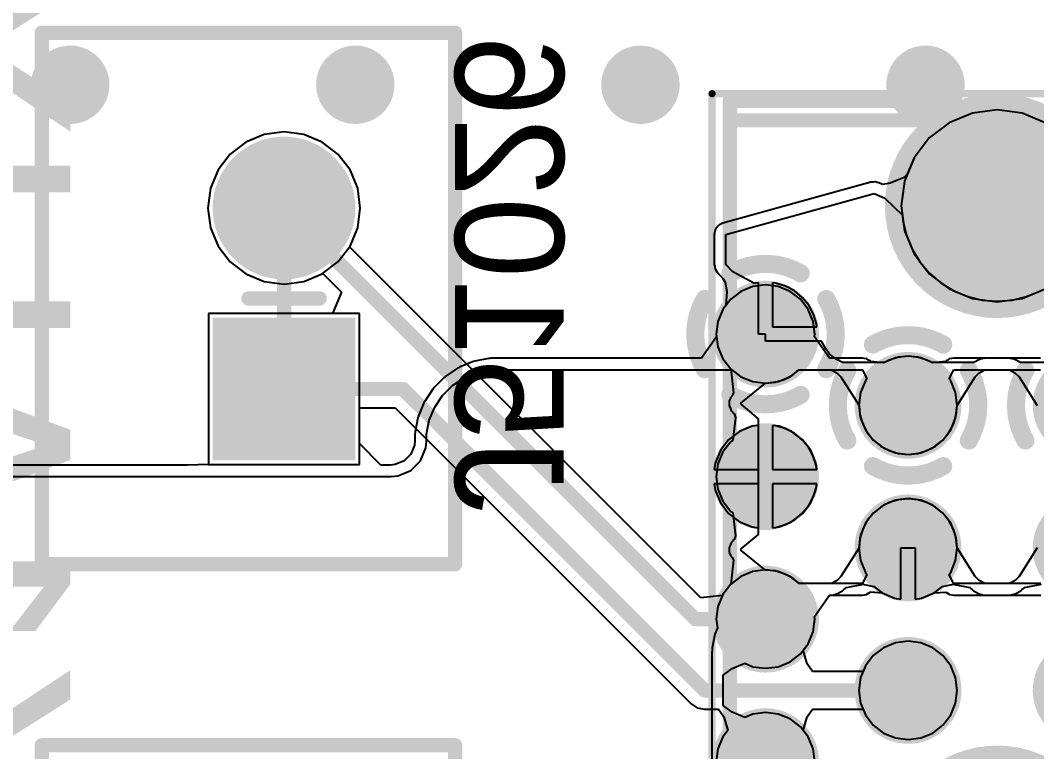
# Model space of a CAD drawing. Header units: millimetres. Extents: x 372 to 687, y 380 to 482.
# Drawn here: x 477.3 to 491.56, y 434.64 to 444.9 of the extents above; entities that cross this region are included whole.
import ezdxf

# ---------------------------------------------------------------- set-up
doc = ezdxf.new("R2010")
doc.units = ezdxf.units.MM
for name, color, linetype in [('BottomLayer', 5, 'Continuous'), ('BottomOverlay', 54, 'Continuous'), ('BottomSolder', 6, 'Continuous'), ('InternalPlane1', 76, 'Continuous'), ('InternalPlane2', 16, 'Continuous'), ('Mechanical13', 56, 'Continuous'), ('Mechanical15', 56, 'Continuous'), ('MultiLayer', 9, 'Continuous'), ('PadHoleLayer', 156, 'Continuous'), ('TopLayer', 1, 'Continuous'), ('TopOverlay', 2, 'Continuous'), ('TopSolder', 216, 'Continuous'), ('ViaHoleLayer', 16, 'Continuous')]:
    doc.layers.add(name, color=color, linetype=linetype)

# ---------------------------------------------------------------- blocks, each defined once
blk = doc.blocks.new('PCI_E_______36P_341')
at = {"layer": 'BottomLayer'}
for points, const_width in [([(3.238, 3.245, 1), (3.763, 3.245, 1)], 0.525), ([(5.238, 3.245, 1), (5.763, 3.245, 1)], 0.525), ([(7.238, 3.245, 1), (7.763, 3.245, 1)], 0.525), ([(9.238, 3.245, 1), (9.763, 3.245, 1)], 0.525), ([(4.238, 1.245, 1), (4.763, 1.245, 1)], 0.525), ([(6.238, 1.245, 1), (6.763, 1.245, 1)], 0.525), ([(8.238, 1.245, 1), (8.763, 1.245, 1)], 0.525), ([(10.788, -0.005, 1), (11.813, -0.005, 1)], 1.025)]:
    blk.add_lwpolyline(points, format="xyb", close=True, dxfattribs=dict(at, const_width=const_width))
at = {"layer": 'BottomSolder'}
for points, const_width in [([(3.187, 3.245, 1), (3.814, 3.245, 1)], 0.627), ([(5.187, 3.245, 1), (5.814, 3.245, 1)], 0.627), ([(7.187, 3.245, 1), (7.814, 3.245, 1)], 0.627), ([(9.187, 3.245, 1), (9.814, 3.245, 1)], 0.627), ([(4.187, 1.245, 1), (4.814, 1.245, 1)], 0.627), ([(6.187, 1.245, 1), (6.814, 1.245, 1)], 0.627), ([(8.187, 1.245, 1), (8.814, 1.245, 1)], 0.627), ([(10.737, -0.005, 1), (11.864, -0.005, 1)], 1.127)]:
    blk.add_lwpolyline(points, format="xyb", close=True, dxfattribs=dict(at, const_width=const_width))
at = {"layer": 'InternalPlane1', "const_width": 0.254}
for points in [[(9.008, 4.098, -0.267949), (9.993, 4.098)], [(8.647, 2.752, -0.267949), (8.647, 3.737)], [(10.354, 3.737, -0.267949), (10.354, 2.752)], [(9.993, 2.392, -0.267949), (9.008, 2.392)]]:
    blk.add_lwpolyline(points, format="xyb", dxfattribs=at)
at = {"layer": 'InternalPlane1'}
for points, const_width in [([(8.944, 4.098, 1), (9.071, 4.098, 1)], 0.127), ([(9.929, 4.098, 1), (10.056, 4.098, 1)], 0.127), ([(3.125, 3.245, 1), (3.875, 3.245, 1)], 0.75), ([(5.125, 3.245, 1), (5.875, 3.245, 1)], 0.75), ([(7.125, 3.245, 1), (7.875, 3.245, 1)], 0.75), ([(8.584, 3.737, 1), (8.711, 3.737, 1)], 0.127), ([(10.29, 3.737, 1), (10.417, 3.737, 1)], 0.127), ([(8.584, 2.752, 1), (8.711, 2.752, 1)], 0.127), ([(10.29, 2.752, 1), (10.417, 2.752, 1)], 0.127), ([(8.944, 2.392, 1), (9.071, 2.392, 1)], 0.127), ([(9.929, 2.392, 1), (10.056, 2.392, 1)], 0.127), ([(4.125, 1.245, 1), (4.875, 1.245, 1)], 0.75), ([(6.125, 1.245, 1), (6.875, 1.245, 1)], 0.75), ([(8.125, 1.245, 1), (8.875, 1.245, 1)], 0.75), ([(1.363, -0.005, 1), (2.938, -0.005, 1)], 1.575), ([(10.513, -0.005, 1), (12.088, -0.005, 1)], 1.575), ([(4.125, -1.255, 1), (4.875, -1.255, 1)], 0.75), ([(6.125, -1.255, 1), (6.875, -1.255, 1)], 0.75), ([(8.125, -1.255, 1), (8.875, -1.255, 1)], 0.75)]:
    blk.add_lwpolyline(points, format="xyb", close=True, dxfattribs=dict(at, const_width=const_width))
at = {"layer": 'InternalPlane2'}
for points, const_width in [([(3.125, 3.245, 1), (3.875, 3.245, 1)], 0.75), ([(5.125, 3.245, 1), (5.875, 3.245, 1)], 0.75), ([(7.125, 3.245, 1), (7.875, 3.245, 1)], 0.75), ([(9.125, 3.245, 1), (9.875, 3.245, 1)], 0.75), ([(7.944, 2.098, 1), (8.071, 2.098, 1)], 0.127), ([(8.929, 2.098, 1), (9.056, 2.098, 1)], 0.127), ([(4.125, 1.245, 1), (4.875, 1.245, 1)], 0.75), ([(6.125, 1.245, 1), (6.875, 1.245, 1)], 0.75), ([(7.584, 1.737, 1), (7.711, 1.737, 1)], 0.127), ([(9.29, 1.737, 1), (9.417, 1.737, 1)], 0.127), ([(1.363, -0.005, 1), (2.938, -0.005, 1)], 1.575), ([(10.513, -0.005, 1), (12.088, -0.005, 1)], 1.575), ([(7.584, 0.752, 1), (7.711, 0.752, 1)], 0.127), ([(9.29, 0.752, 1), (9.417, 0.752, 1)], 0.127), ([(7.944, 0.392, 1), (8.071, 0.392, 1)], 0.127), ([(8.929, 0.392, 1), (9.056, 0.392, 1)], 0.127), ([(7.944, -0.402, 1), (8.071, -0.402, 1)], 0.127), ([(8.929, -0.402, 1), (9.056, -0.402, 1)], 0.127), ([(4.125, -1.255, 1), (4.875, -1.255, 1)], 0.75), ([(6.125, -1.255, 1), (6.875, -1.255, 1)], 0.75)]:
    blk.add_lwpolyline(points, format="xyb", close=True, dxfattribs=dict(at, const_width=const_width))
at = {"layer": 'InternalPlane2', "const_width": 0.254}
for points in [[(8.008, 2.098, -0.267949), (8.993, 2.098)], [(7.647, 0.752, -0.267949), (7.647, 1.737)], [(9.354, 1.737, -0.267949), (9.354, 0.752)], [(8.993, 0.392, -0.267949), (8.008, 0.392)], [(8.008, -0.402, -0.267949), (8.993, -0.402)]]:
    blk.add_lwpolyline(points, format="xyb", dxfattribs=at)
at = {"layer": 'Mechanical13', "const_width": 0.2}
for points in [[(-12.5, 3.747), (12.5, 3.747)], [(12.5, 3.747), (12.5, -4.864)]]:
    blk.add_lwpolyline(points, dxfattribs=at)
at = {"layer": 'Mechanical13', "const_width": 0.1}
blk.add_lwpolyline([(12.45, 3.747, 1), (12.55, 3.747, 1)], format="xyb", close=True, dxfattribs=at)
blk.add_lwpolyline([(12.45, 3.747, 1), (12.55, 3.747, 1)], format="xyb", close=True, dxfattribs=at)
at = {"layer": 'Mechanical15', "const_width": 0.1}
for points in [[(-12.6, 3.995), (12.875, 3.995)], [(12.875, 3.995), (12.875, -5.355)]]:
    blk.add_lwpolyline(points, dxfattribs=at)
at = {"layer": 'Mechanical15', "const_width": 0.05}
blk.add_lwpolyline([(12.85, 3.995, 1), (12.9, 3.995, 1)], format="xyb", close=True, dxfattribs=at)
blk.add_lwpolyline([(12.85, 3.995, 1), (12.9, 3.995, 1)], format="xyb", close=True, dxfattribs=at)
at = {"layer": 'MultiLayer'}
for points, const_width in [([(3.238, 3.245, 1), (3.763, 3.245, 1)], 0.525), ([(5.238, 3.245, 1), (5.763, 3.245, 1)], 0.525), ([(7.238, 3.245, 1), (7.763, 3.245, 1)], 0.525), ([(9.238, 3.245, 1), (9.763, 3.245, 1)], 0.525), ([(4.238, 1.245, 1), (4.763, 1.245, 1)], 0.525), ([(6.238, 1.245, 1), (6.763, 1.245, 1)], 0.525), ([(8.238, 1.245, 1), (8.763, 1.245, 1)], 0.525), ([(10.788, -0.005, 1), (11.813, -0.005, 1)], 1.025)]:
    blk.add_lwpolyline(points, format="xyb", close=True, dxfattribs=dict(at, const_width=const_width))
at = {"layer": 'PadHoleLayer'}
for points, const_width in [([(3.325, 3.245, 1), (3.675, 3.245, 1)], 0.35), ([(5.325, 3.245, 1), (5.675, 3.245, 1)], 0.35), ([(7.325, 3.245, 1), (7.675, 3.245, 1)], 0.35), ([(9.325, 3.245, 1), (9.675, 3.245, 1)], 0.35), ([(4.325, 1.245, 1), (4.675, 1.245, 1)], 0.35), ([(6.325, 1.245, 1), (6.675, 1.245, 1)], 0.35), ([(8.325, 1.245, 1), (8.675, 1.245, 1)], 0.35), ([(10.713, -0.005, 1), (11.888, -0.005, 1)], 1.175)]:
    blk.add_lwpolyline(points, format="xyb", close=True, dxfattribs=dict(at, const_width=const_width))
at = {"layer": 'TopLayer'}
for points, const_width in [([(3.238, 3.245, 1), (3.763, 3.245, 1)], 0.525), ([(5.238, 3.245, 1), (5.763, 3.245, 1)], 0.525), ([(7.238, 3.245, 1), (7.763, 3.245, 1)], 0.525), ([(9.238, 3.245, 1), (9.763, 3.245, 1)], 0.525), ([(4.238, 1.245, 1), (4.763, 1.245, 1)], 0.525), ([(6.238, 1.245, 1), (6.763, 1.245, 1)], 0.525), ([(8.238, 1.245, 1), (8.763, 1.245, 1)], 0.525), ([(10.788, -0.005, 1), (11.813, -0.005, 1)], 1.025)]:
    blk.add_lwpolyline(points, format="xyb", close=True, dxfattribs=dict(at, const_width=const_width))
at = {"layer": 'TopOverlay', "const_width": 0.2}
for points in [[(10.795, 3.745), (12.775, 3.745)], [(12.775, 3.745), (12.775, 1.265)]]:
    blk.add_lwpolyline(points, dxfattribs=at)
at = {"layer": 'TopOverlay', "const_width": 0.1}
for points in [[(10.745, 3.745, 1), (10.845, 3.745, 1)], [(12.725, 3.745, 1), (12.825, 3.745, 1)], [(12.725, 3.745, 1), (12.825, 3.745, 1)], [(12.725, 1.265, 1), (12.825, 1.265, 1)]]:
    blk.add_lwpolyline(points, format="xyb", close=True, dxfattribs=at)
at = {"layer": 'TopSolder'}
for points, const_width in [([(3.187, 3.245, 1), (3.814, 3.245, 1)], 0.627), ([(5.187, 3.245, 1), (5.814, 3.245, 1)], 0.627), ([(7.187, 3.245, 1), (7.814, 3.245, 1)], 0.627), ([(9.187, 3.245, 1), (9.814, 3.245, 1)], 0.627), ([(4.187, 1.245, 1), (4.814, 1.245, 1)], 0.627), ([(6.187, 1.245, 1), (6.814, 1.245, 1)], 0.627), ([(8.187, 1.245, 1), (8.814, 1.245, 1)], 0.627), ([(10.737, -0.005, 1), (11.864, -0.005, 1)], 1.127)]:
    blk.add_lwpolyline(points, format="xyb", close=True, dxfattribs=dict(at, const_width=const_width))
blk = doc.blocks.new('JST_2P_B_444')
at = {"layer": 'BottomLayer', "const_width": 0.9}
blk.add_lwpolyline([(-0.45, -1.27, 1), (0.45, -1.27, 1)], format="xyb", close=True, dxfattribs=at)
at = {"layer": 'BottomLayer'}
blk.add_solid([(-0.9, 0.37), (0.9, 0.37), (-0.9, 2.17), (0.9, 2.17)], dxfattribs=at)
at = {"layer": 'BottomSolder', "const_width": 1.002}
blk.add_lwpolyline([(-0.501, -1.27, 1), (0.501, -1.27, 1)], format="xyb", close=True, dxfattribs=at)
at = {"layer": 'BottomSolder'}
blk.add_solid([(-1.002, 0.268), (1.002, 0.268), (-1.002, 2.272), (1.002, 2.272)], dxfattribs=at)
at = {"layer": 'InternalPlane1', "const_width": 0.8}
for points in [[(-0.4, 1.27, 1), (0.4, 1.27, 1)], [(-0.4, -1.27, 1), (0.4, -1.27, 1)]]:
    blk.add_lwpolyline(points, format="xyb", close=True, dxfattribs=at)
at = {"layer": 'InternalPlane2', "const_width": 0.8}
for points in [[(-0.4, 1.27, 1), (0.4, 1.27, 1)], [(-0.4, -1.27, 1), (0.4, -1.27, 1)]]:
    blk.add_lwpolyline(points, format="xyb", close=True, dxfattribs=at)
at = {"layer": 'Mechanical15', "const_width": 0.2}
for points in [[(3.4, 3.73), (-2.4, 3.73)], [(-2.4, 3.73), (-2.4, -3.73)], [(3.4, 3.73), (3.4, -3.73)], [(0, 0.5), (0, -0.5)], [(0.5, 0), (-0.5, 0)], [(3.4, -3.73), (-2.4, -3.73)]]:
    blk.add_lwpolyline(points, dxfattribs=at)
at = {"layer": 'Mechanical15', "const_width": 0.1}
for points in [[(-2.45, 3.73, 1), (-2.35, 3.73, 1)], [(-2.45, 3.73, 1), (-2.35, 3.73, 1)], [(3.35, 3.73, 1), (3.45, 3.73, 1)], [(3.35, 3.73, 1), (3.45, 3.73, 1)], [(-0.05, 0.5, 1), (0.05, 0.5, 1)], [(-0.55, 0, 1), (-0.45, 0, 1)], [(0.45, 0, 1), (0.55, 0, 1)], [(-0.05, -0.5, 1), (0.05, -0.5, 1)], [(-2.45, -3.73, 1), (-2.35, -3.73, 1)], [(-2.45, -3.73, 1), (-2.35, -3.73, 1)], [(3.35, -3.73, 1), (3.45, -3.73, 1)], [(3.35, -3.73, 1), (3.45, -3.73, 1)]]:
    blk.add_lwpolyline(points, format="xyb", close=True, dxfattribs=at)
at = {"layer": 'MultiLayer', "const_width": 0.9}
blk.add_lwpolyline([(-0.45, -1.27, 1), (0.45, -1.27, 1)], format="xyb", close=True, dxfattribs=at)
at = {"layer": 'MultiLayer'}
blk.add_solid([(-0.9, 0.37), (0.9, 0.37), (-0.9, 2.17), (0.9, 2.17)], dxfattribs=at)
at = {"layer": 'PadHoleLayer', "const_width": 0.4}
for points in [[(-0.2, 1.27, 1), (0.2, 1.27, 1)], [(-0.2, -1.27, 1), (0.2, -1.27, 1)]]:
    blk.add_lwpolyline(points, format="xyb", close=True, dxfattribs=at)
at = {"layer": 'TopLayer', "const_width": 0.9}
blk.add_lwpolyline([(-0.45, -1.27, 1), (0.45, -1.27, 1)], format="xyb", close=True, dxfattribs=at)
at = {"layer": 'TopLayer'}
blk.add_solid([(-0.9, 0.37), (0.9, 0.37), (-0.9, 2.17), (0.9, 2.17)], dxfattribs=at)
at = {"layer": 'TopSolder', "const_width": 1.002}
blk.add_lwpolyline([(-0.501, -1.27, 1), (0.501, -1.27, 1)], format="xyb", close=True, dxfattribs=at)
at = {"layer": 'TopSolder'}
blk.add_solid([(-1.002, 0.268), (1.002, 0.268), (-1.002, 2.272), (1.002, 2.272)], dxfattribs=at)
blk = doc.blocks.new('JST_2P_B_445')
at = {"layer": 'BottomLayer', "const_width": 0.9}
blk.add_lwpolyline([(-0.45, -1.27, 1), (0.45, -1.27, 1)], format="xyb", close=True, dxfattribs=at)
at = {"layer": 'BottomLayer'}
blk.add_solid([(-0.9, 0.37), (0.9, 0.37), (-0.9, 2.17), (0.9, 2.17)], dxfattribs=at)
at = {"layer": 'BottomSolder', "const_width": 1.002}
blk.add_lwpolyline([(-0.501, -1.27, 1), (0.501, -1.27, 1)], format="xyb", close=True, dxfattribs=at)
at = {"layer": 'BottomSolder'}
blk.add_solid([(-1.002, 0.268), (1.002, 0.268), (-1.002, 2.272), (1.002, 2.272)], dxfattribs=at)
at = {"layer": 'InternalPlane1', "const_width": 0.8}
for points in [[(-0.4, 1.27, 1), (0.4, 1.27, 1)], [(-0.4, -1.27, 1), (0.4, -1.27, 1)]]:
    blk.add_lwpolyline(points, format="xyb", close=True, dxfattribs=at)
at = {"layer": 'InternalPlane2', "const_width": 0.8}
for points in [[(-0.4, 1.27, 1), (0.4, 1.27, 1)], [(-0.4, -1.27, 1), (0.4, -1.27, 1)]]:
    blk.add_lwpolyline(points, format="xyb", close=True, dxfattribs=at)
at = {"layer": 'Mechanical15', "const_width": 0.2}
for points in [[(3.4, 3.73), (-2.4, 3.73)], [(-2.4, 3.73), (-2.4, -3.73)], [(3.4, 3.73), (3.4, -3.73)], [(0, 0.5), (0, -0.5)], [(0.5, 0), (-0.5, 0)], [(3.4, -3.73), (-2.4, -3.73)]]:
    blk.add_lwpolyline(points, dxfattribs=at)
at = {"layer": 'Mechanical15', "const_width": 0.1}
for points in [[(-2.45, 3.73, 1), (-2.35, 3.73, 1)], [(-2.45, 3.73, 1), (-2.35, 3.73, 1)], [(3.35, 3.73, 1), (3.45, 3.73, 1)], [(3.35, 3.73, 1), (3.45, 3.73, 1)], [(-0.05, 0.5, 1), (0.05, 0.5, 1)], [(-0.55, 0, 1), (-0.45, 0, 1)], [(0.45, 0, 1), (0.55, 0, 1)], [(-0.05, -0.5, 1), (0.05, -0.5, 1)], [(-2.45, -3.73, 1), (-2.35, -3.73, 1)], [(-2.45, -3.73, 1), (-2.35, -3.73, 1)], [(3.35, -3.73, 1), (3.45, -3.73, 1)], [(3.35, -3.73, 1), (3.45, -3.73, 1)]]:
    blk.add_lwpolyline(points, format="xyb", close=True, dxfattribs=at)
at = {"layer": 'MultiLayer', "const_width": 0.9}
blk.add_lwpolyline([(-0.45, -1.27, 1), (0.45, -1.27, 1)], format="xyb", close=True, dxfattribs=at)
at = {"layer": 'MultiLayer'}
blk.add_solid([(-0.9, 0.37), (0.9, 0.37), (-0.9, 2.17), (0.9, 2.17)], dxfattribs=at)
at = {"layer": 'PadHoleLayer', "const_width": 0.4}
for points in [[(-0.2, 1.27, 1), (0.2, 1.27, 1)], [(-0.2, -1.27, 1), (0.2, -1.27, 1)]]:
    blk.add_lwpolyline(points, format="xyb", close=True, dxfattribs=at)
at = {"layer": 'TopLayer', "const_width": 0.9}
blk.add_lwpolyline([(-0.45, -1.27, 1), (0.45, -1.27, 1)], format="xyb", close=True, dxfattribs=at)
at = {"layer": 'TopLayer'}
blk.add_solid([(-0.9, 0.37), (0.9, 0.37), (-0.9, 2.17), (0.9, 2.17)], dxfattribs=at)
at = {"layer": 'TopSolder', "const_width": 1.002}
blk.add_lwpolyline([(-0.501, -1.27, 1), (0.501, -1.27, 1)], format="xyb", close=True, dxfattribs=at)
at = {"layer": 'TopSolder'}
blk.add_solid([(-1.002, 0.268), (1.002, 0.268), (-1.002, 2.272), (1.002, 2.272)], dxfattribs=at)

msp = doc.modelspace()

# ---------------------------------------------------------------- linework, layer by layer
at = {"layer": 'BottomLayer'}
for p, q in [((491.005, 443.647), (490.657, 443.601)), ((491.354, 443.601), (491.005, 443.647)), ((490.657, 443.601), (490.332, 443.467)), ((491.679, 443.467), (491.354, 443.601)), ((481, 443.339), (480.723, 443.303)), ((481.277, 443.303), (481, 443.339)), ((490.332, 443.467), (490.053, 443.253)), ((480.465, 443.196), (480.244, 443.026)), ((480.723, 443.303), (480.465, 443.196)), ((481.535, 443.196), (481.277, 443.303)), ((481.756, 443.026), (481.535, 443.196)), ((490.053, 443.253), (489.839, 442.974)), ((480.244, 443.026), (480.074, 442.805)), ((481.926, 442.805), (481.756, 443.026)), ((489.839, 442.974), (489.744, 442.744)), ((480.074, 442.805), (479.967, 442.547)), ((482.033, 442.547), (481.926, 442.805)), ((489.235, 442.632), (487.157, 442.057)), ((489.259, 442.634), (489.235, 442.632)), ((489.283, 442.638), (489.259, 442.634)), ((489.291, 442.636), (489.283, 442.638)), ((489.299, 442.636), (489.291, 442.636)), ((489.322, 442.629), (489.299, 442.636)), ((489.346, 442.623), (489.322, 442.629)), ((489.396, 442.601), (489.346, 442.623)), ((489.702, 442.699), (489.504, 442.618)), ((489.744, 442.744), (489.702, 442.699)), ((479.967, 442.547), (479.931, 442.27)), ((482.069, 442.27), (482.033, 442.547)), ((489.504, 442.618), (489.396, 442.601)), ((487.2, 441.9), (489.279, 442.475)), ((489.279, 442.475), (489.427, 442.408)), ((489.427, 442.408), (489.677, 442.169)), ((479.931, 442.27), (479.967, 441.993)), ((482.033, 441.993), (482.069, 442.27)), ((487.138, 442.051), (487.119, 442.039)), ((487.147, 442.053), (487.138, 442.051)), ((487.157, 442.057), (487.147, 442.053)), ((489.677, 442.169), (489.683, 442.091)), ((489.683, 442.091), (489.732, 441.887)), ((479.967, 441.993), (480.074, 441.735)), ((481.926, 441.735), (482.033, 441.993)), ((487.039, 441.91), (487.037, 441.9)), ((487.045, 441.941), (487.038, 441.92)), ((487.038, 441.92), (487.039, 441.91)), ((487.049, 441.962), (487.045, 441.941)), ((487.055, 441.971), (487.049, 441.962)), ((487.058, 441.98), (487.055, 441.971)), ((487.072, 441.997), (487.058, 441.98)), ((487.085, 442.015), (487.072, 441.997)), ((487.093, 442.021), (487.085, 442.015)), ((487.1, 442.029), (487.093, 442.021)), ((487.119, 442.039), (487.1, 442.029)), ((487.037, 441.9), (487.037, 441.479)), ((487.2, 441.479), (487.2, 441.9)), ((489.732, 441.887), (489.812, 441.693)), ((480.074, 441.735), (480.244, 441.514)), ((481.919, 441.726), (481.926, 441.735)), ((486.847, 436.798), (481.919, 441.726)), ((489.812, 441.693), (489.922, 441.513)), ((480.244, 441.514), (480.465, 441.344)), ((487.037, 441.479), (487.042, 441.452)), ((487.296, 441.374), (487.2, 441.479)), ((489.922, 441.513), (490.058, 441.354)), ((480.465, 441.344), (480.723, 441.237)), ((481.277, 441.237), (481.535, 441.344)), ((481.535, 441.344), (481.544, 441.351)), ((481.544, 441.351), (481.805, 441.09)), ((487.042, 441.452), (487.046, 441.424)), ((487.046, 441.424), (487.048, 441.421)), ((487.048, 441.421), (487.049, 441.417)), ((487.049, 441.417), (487.065, 441.394)), ((487.065, 441.394), (487.079, 441.37)), ((487.079, 441.37), (487.157, 441.283)), ((487.6, 441.211), (487.296, 441.374)), ((490.058, 441.354), (490.218, 441.217)), ((480.723, 441.237), (481, 441.201)), ((481, 441.201), (481.277, 441.237)), ((487.157, 441.283), (487.187, 441.228)), ((487.187, 441.228), (487.187, 441.228)), ((487.187, 441.228), (487.211, 441.098)), ((487.613, 441.215), (487.6, 441.211)), ((487.655, 441.219), (487.613, 441.215)), ((487.655, 440.501), (487.655, 441.219)), ((487.897, 441.215), (487.855, 441.219)), ((487.855, 441.219), (487.855, 440.601)), ((488.034, 441.174), (487.897, 441.215)), ((490.218, 441.217), (490.397, 441.107)), ((481.805, 441.09), (481.681, 440.79)), ((487.211, 441.098), (487.199, 440.9)), ((488.16, 441.106), (488.034, 441.174)), ((488.27, 441.016), (488.16, 441.106)), ((490.397, 441.107), (490.592, 441.027)), ((491.419, 441.027), (491.613, 441.107)), ((488.361, 440.905), (488.27, 441.016)), ((490.592, 441.027), (490.796, 440.978)), ((490.796, 440.978), (491.005, 440.961)), ((491.005, 440.961), (491.215, 440.978)), ((491.215, 440.978), (491.419, 441.027)), ((481.681, 440.79), (479.94, 440.79)), ((479.94, 440.79), (479.94, 438.67)), ((487.157, 440.846), (487.088, 440.679)), ((487.199, 440.9), (487.157, 440.846)), ((488.428, 440.779), (488.361, 440.905)), ((488.47, 440.643), (488.428, 440.779)), ((487.088, 440.679), (487.064, 440.5)), ((488.474, 440.601), (488.47, 440.643)), ((487.064, 440.5), (487.088, 440.322)), ((487.755, 440.501), (487.655, 440.501)), ((487.755, 440.401), (487.755, 440.501)), ((487.855, 440.601), (488.474, 440.601)), ((488.541, 440.401), (487.755, 440.401)), ((488.602, 440.295), (488.541, 440.401)), ((487.088, 440.322), (487.157, 440.155)), ((488.655, 440.219), (488.602, 440.295)), ((488.755, 440.143), (488.655, 440.219)), ((487.157, 440.155), (487.267, 440.012)), ((488.834, 440.101), (488.755, 440.143)), ((488.836, 440.1), (488.834, 440.101)), ((489.424, 440.1), (488.836, 440.1)), ((489.492, 440.136), (489.424, 440.1)), ((489.621, 440.176), (489.492, 440.136)), ((489.755, 440.189), (489.621, 440.176)), ((489.89, 440.176), (489.755, 440.189)), ((490.019, 440.136), (489.89, 440.176)), ((490.087, 440.1), (490.019, 440.136)), ((490.677, 440.1), (490.087, 440.1)), ((490.679, 440.101), (490.677, 440.1)), ((490.756, 440.142), (490.679, 440.101)), ((490.763, 440.145), (490.756, 440.142)), ((490.77, 440.149), (490.763, 440.145)), ((490.794, 440.154), (490.77, 440.149)), ((490.817, 440.161), (490.794, 440.154)), ((490.825, 440.16), (490.817, 440.161)), ((490.832, 440.161), (490.825, 440.16)), ((491.178, 440.161), (490.832, 440.161)), ((491.186, 440.16), (491.178, 440.161)), ((491.194, 440.16), (491.186, 440.16)), ((491.217, 440.153), (491.194, 440.16)), ((491.241, 440.149), (491.217, 440.153)), ((491.247, 440.144), (491.241, 440.149)), ((491.255, 440.142), (491.247, 440.144)), ((491.331, 440.101), (491.255, 440.142)), ((491.333, 440.1), (491.331, 440.101)), ((491.924, 440.1), (491.333, 440.1)), ((487.267, 440.012), (487.305, 439.674)), ((488.019, 439.865), (488.138, 439.928)), ((488.138, 439.928), (488.225, 440)), ((488.225, 440), (488.678, 440)), ((488.678, 440), (488.757, 439.957)), ((488.757, 439.957), (488.814, 439.901)), ((490.697, 439.9), (490.755, 439.957)), ((490.755, 439.957), (490.832, 439.998)), ((490.832, 439.998), (491.178, 439.998)), ((491.178, 439.998), (491.255, 439.957)), ((491.255, 439.957), (491.313, 439.9)), ((487.41, 439.531), (487.755, 439.812)), ((487.755, 439.812), (487.89, 439.825)), ((487.89, 439.825), (488.019, 439.865)), ((488.814, 439.901), (489.067, 439.5)), ((490.444, 439.5), (490.697, 439.9)), ((491.313, 439.9), (491.567, 439.5)), ((487.277, 439.627), (487.273, 439.621)), ((487.293, 439.641), (487.277, 439.627)), ((487.277, 439.627), (487.277, 439.627)), ((487.299, 439.656), (487.293, 439.641)), ((487.305, 439.674), (487.299, 439.656)), ((487.246, 439.529), (487.245, 439.5)), ((487.245, 439.5), (487.246, 439.497)), ((487.247, 439.561), (487.246, 439.558)), ((487.246, 439.558), (487.246, 439.529)), ((487.246, 439.497), (487.246, 439.495)), ((487.246, 439.495), (487.257, 439.468)), ((487.259, 439.59), (487.247, 439.564)), ((487.247, 439.564), (487.247, 439.561)), ((487.264, 439.601), (487.259, 439.59)), ((487.266, 439.609), (487.264, 439.601)), ((487.268, 439.611), (487.266, 439.609)), ((487.27, 439.617), (487.268, 439.611)), ((487.272, 439.619), (487.27, 439.617)), ((487.27, 439.617), (487.27, 439.617)), ((487.273, 439.621), (487.272, 439.619)), ((487.406, 439.526), (487.41, 439.531)), ((487.413, 439.516), (487.406, 439.526)), ((487.655, 439.313), (487.413, 439.516)), ((489.067, 439.5), (489.08, 439.366)), ((490.43, 439.366), (490.444, 439.5)), ((482.06, 438.67), (482.06, 439.465)), ((482.06, 439.465), (482.56, 439.465)), ((482.56, 439.465), (486.712, 435.313)), ((487.257, 439.468), (487.267, 439.44)), ((487.267, 439.44), (487.267, 439.44)), ((487.267, 439.44), (487.269, 439.438)), ((487.269, 439.438), (487.27, 439.436)), ((487.27, 439.436), (487.277, 439.425)), ((487.277, 439.425), (487.277, 439.425)), ((487.277, 439.425), (487.294, 439.409)), ((487.294, 439.409), (487.308, 439.391)), ((487.308, 439.391), (487.308, 439.391)), ((487.308, 439.391), (487.316, 439.384)), ((487.316, 439.384), (487.333, 439.331)), ((489.08, 439.366), (489.119, 439.237)), ((490.391, 439.237), (490.43, 439.366)), ((487.333, 439.331), (487.295, 439.011)), ((487.655, 438.5), (487.655, 439.313)), ((487.897, 439.215), (487.855, 439.219)), ((487.855, 439.219), (487.855, 438.6)), ((488.034, 439.174), (487.897, 439.215)), ((489.119, 439.237), (489.183, 439.118)), ((490.328, 439.118), (490.391, 439.237)), ((488.16, 439.106), (488.034, 439.174)), ((488.27, 439.016), (488.16, 439.106)), ((489.183, 439.118), (489.269, 439.014)), ((490.242, 439.014), (490.328, 439.118)), ((487.267, 438.989), (487.157, 438.846)), ((487.295, 439.011), (487.267, 438.989)), ((488.361, 438.905), (488.27, 439.016)), ((489.269, 439.014), (489.373, 438.928)), ((489.373, 438.928), (489.492, 438.865)), ((490.019, 438.865), (490.138, 438.928)), ((490.138, 438.928), (490.242, 439.014)), ((487.157, 438.846), (487.088, 438.679)), ((488.428, 438.779), (488.361, 438.905)), ((488.47, 438.643), (488.428, 438.779)), ((489.492, 438.865), (489.621, 438.825)), ((489.621, 438.825), (489.755, 438.812)), ((489.755, 438.812), (489.89, 438.825)), ((489.89, 438.825), (490.019, 438.865)), ((479.94, 438.67), (482.06, 438.67)), ((487.088, 438.679), (487.064, 438.5)), ((488.474, 438.6), (488.47, 438.643)), ((487.064, 438.5), (487.088, 438.322)), ((487.655, 437.688), (487.655, 438.5)), ((487.855, 438.6), (488.474, 438.6)), ((488.474, 438.4), (487.855, 438.4)), ((487.855, 438.4), (487.855, 437.782)), ((488.428, 438.222), (488.47, 438.358)), ((488.47, 438.358), (488.474, 438.4)), ((487.088, 438.322), (487.157, 438.155)), ((488.361, 438.096), (488.428, 438.222)), ((487.157, 438.155), (487.267, 438.012)), ((488.27, 437.985), (488.361, 438.096)), ((489.373, 438.073), (489.269, 437.987)), ((489.492, 438.136), (489.373, 438.073)), ((489.621, 438.176), (489.492, 438.136)), ((489.755, 438.189), (489.621, 438.176)), ((489.89, 438.176), (489.755, 438.189)), ((490.019, 438.136), (489.89, 438.176)), ((490.138, 438.073), (490.019, 438.136)), ((490.242, 437.987), (490.138, 438.073)), ((487.267, 438.012), (487.295, 437.99)), ((487.295, 437.99), (487.333, 437.67)), ((488.16, 437.895), (488.27, 437.985)), ((489.269, 437.987), (489.183, 437.883)), ((490.328, 437.883), (490.242, 437.987)), ((487.855, 437.782), (487.897, 437.786)), ((487.897, 437.786), (488.034, 437.827)), ((488.034, 437.827), (488.16, 437.895)), ((489.183, 437.883), (489.119, 437.764)), ((490.391, 437.764), (490.328, 437.883)), ((487.333, 437.67), (487.316, 437.617)), ((487.413, 437.485), (487.655, 437.688)), ((489.08, 437.635), (489.067, 437.5)), ((489.119, 437.764), (489.08, 437.635)), ((490.43, 437.635), (490.391, 437.764)), ((490.444, 437.5), (490.43, 437.635)), ((487.246, 437.504), (487.245, 437.501)), ((487.245, 437.501), (487.246, 437.472)), ((487.257, 437.533), (487.246, 437.506)), ((487.246, 437.506), (487.246, 437.504)), ((487.267, 437.561), (487.257, 437.533)), ((487.269, 437.563), (487.267, 437.561)), ((487.267, 437.561), (487.267, 437.561)), ((487.27, 437.565), (487.269, 437.563)), ((487.277, 437.576), (487.27, 437.565)), ((487.294, 437.592), (487.277, 437.576)), ((487.277, 437.576), (487.277, 437.576)), ((487.308, 437.61), (487.294, 437.592)), ((487.316, 437.617), (487.308, 437.61)), ((487.308, 437.61), (487.308, 437.61)), ((489.067, 437.5), (488.814, 437.098)), ((489.067, 437.5), (489.067, 437.5)), ((489.655, 436.782), (489.655, 437.5)), ((489.655, 437.5), (489.855, 437.5)), ((489.855, 437.5), (489.855, 436.782)), ((490.697, 437.098), (490.444, 437.5)), ((490.444, 437.5), (490.444, 437.5)), ((491.567, 437.5), (491.314, 437.098)), ((487.246, 437.472), (487.246, 437.443)), ((487.246, 437.443), (487.247, 437.44)), ((487.247, 437.44), (487.247, 437.437)), ((487.247, 437.437), (487.259, 437.411)), ((487.259, 437.411), (487.264, 437.4)), ((487.264, 437.4), (487.266, 437.392)), ((487.266, 437.392), (487.268, 437.39)), ((487.268, 437.39), (487.27, 437.384)), ((487.27, 437.384), (487.27, 437.384)), ((487.27, 437.384), (487.272, 437.382)), ((487.272, 437.382), (487.273, 437.38)), ((487.273, 437.38), (487.277, 437.374)), ((487.277, 437.374), (487.277, 437.374)), ((487.277, 437.374), (487.293, 437.36)), ((487.293, 437.36), (487.299, 437.345)), ((487.299, 437.345), (487.305, 437.326)), ((487.406, 437.475), (487.413, 437.485)), ((487.41, 437.47), (487.406, 437.475)), ((487.755, 437.189), (487.41, 437.47)), ((487.305, 437.326), (487.267, 436.989)), ((487.89, 437.176), (487.755, 437.189)), ((488.019, 437.136), (487.89, 437.176)), ((488.138, 437.073), (488.019, 437.136)), ((488.226, 437), (488.138, 437.073)), ((488.814, 437.098), (488.759, 437.043)), ((490.751, 437.043), (490.697, 437.098)), ((491.314, 437.098), (491.259, 437.043)), ((487.267, 436.989), (487.157, 436.846)), ((488.679, 437), (488.226, 437)), ((488.759, 437.043), (488.679, 437)), ((488.855, 436.915), (488.875, 436.928)), ((488.875, 436.928), (488.891, 436.944)), ((488.891, 436.944), (489.129, 436.989)), ((489.129, 436.989), (489.14, 436.988)), ((489.14, 436.988), (489.273, 436.957)), ((489.273, 436.957), (489.39, 436.867)), ((490.121, 436.867), (490.238, 436.957)), ((490.238, 436.957), (490.371, 436.988)), ((490.371, 436.988), (490.382, 436.989)), ((490.382, 436.989), (490.62, 436.944)), ((490.62, 436.944), (490.636, 436.928)), ((490.636, 436.928), (490.656, 436.915)), ((490.832, 437), (490.751, 437.043)), ((491.179, 437), (490.832, 437)), ((491.259, 437.043), (491.179, 437)), ((491.355, 436.915), (491.375, 436.928)), ((491.375, 436.928), (491.391, 436.944)), ((491.391, 436.944), (491.629, 436.989)), ((487.152, 436.833), (486.847, 436.798)), ((487.157, 436.846), (487.152, 436.833)), ((488.441, 436.537), (488.652, 436.837)), ((488.652, 436.837), (488.679, 436.837)), ((488.679, 436.837), (488.687, 436.838)), ((488.687, 436.838), (488.696, 436.838)), ((488.696, 436.838), (488.718, 436.845)), ((488.718, 436.845), (488.742, 436.849)), ((488.742, 436.849), (488.749, 436.854)), ((488.749, 436.854), (488.757, 436.856)), ((488.757, 436.856), (488.837, 436.899)), ((488.837, 436.899), (488.855, 436.915)), ((489.39, 436.867), (489.566, 436.794)), ((489.566, 436.794), (489.655, 436.782)), ((489.855, 436.782), (489.945, 436.794)), ((489.945, 436.794), (490.121, 436.867)), ((490.656, 436.915), (490.674, 436.899)), ((490.674, 436.899), (490.754, 436.856)), ((490.754, 436.856), (490.762, 436.854)), ((490.762, 436.854), (490.769, 436.849)), ((490.769, 436.849), (490.792, 436.845)), ((490.792, 436.845), (490.815, 436.838)), ((490.815, 436.838), (490.823, 436.838)), ((490.823, 436.838), (490.832, 436.837)), ((490.832, 436.837), (491.179, 436.837)), ((491.179, 436.837), (491.187, 436.838)), ((491.187, 436.838), (491.196, 436.838)), ((491.196, 436.838), (491.218, 436.845)), ((491.218, 436.845), (491.242, 436.849)), ((491.242, 436.849), (491.249, 436.854)), ((491.249, 436.854), (491.257, 436.856)), ((491.257, 436.856), (491.337, 436.899)), ((491.337, 436.899), (491.355, 436.915)), ((488.423, 436.322), (488.446, 436.5)), ((488.446, 436.5), (488.441, 436.537)), ((488.354, 436.155), (488.423, 436.322)), ((488.285, 436.066), (488.354, 436.155)), ((488.34, 435.873), (488.285, 436.066)), ((489.41, 436.099), (489.267, 435.989)), ((489.577, 436.168), (489.41, 436.099)), ((489.755, 436.191), (489.577, 436.168)), ((489.934, 436.168), (489.755, 436.191)), ((490.101, 436.099), (489.934, 436.168)), ((490.244, 435.989), (490.101, 436.099)), ((489.267, 435.989), (489.157, 435.846)), ((490.354, 435.846), (490.244, 435.989)), ((488.416, 435.766), (488.34, 435.873)), ((489.157, 435.846), (489.124, 435.766)), ((490.423, 435.679), (490.354, 435.846)), ((489.124, 435.766), (488.416, 435.766)), ((490.446, 435.5), (490.423, 435.679)), ((490.423, 435.322), (490.446, 435.5)), ((486.712, 435.313), (486.712, 435.313)), ((486.712, 435.313), (486.798, 435.256)), ((486.798, 435.256), (486.9, 435.235)), ((486.9, 435.235), (487.095, 435.235)), ((487.095, 435.235), (487.17, 435.127)), ((488.34, 435.127), (488.416, 435.235)), ((488.416, 435.235), (489.124, 435.235)), ((489.124, 435.235), (489.157, 435.155)), ((490.354, 435.155), (490.423, 435.322)), ((487.17, 435.127), (487.226, 434.935)), ((488.285, 434.935), (488.34, 435.127)), ((489.157, 435.155), (489.267, 435.012)), ((490.244, 435.012), (490.354, 435.155)), ((487.226, 434.935), (487.157, 434.846)), ((488.354, 434.846), (488.285, 434.935)), ((489.267, 435.012), (489.41, 434.902)), ((490.101, 434.902), (490.244, 435.012)), ((487.157, 434.846), (487.088, 434.679)), ((488.423, 434.679), (488.354, 434.846)), ((489.41, 434.902), (489.577, 434.833)), ((489.577, 434.833), (489.755, 434.81)), ((489.755, 434.81), (489.934, 434.833)), ((489.934, 434.833), (490.101, 434.902)), ((487.088, 434.679), (487.064, 434.5)), ((488.446, 434.5), (488.423, 434.679))]:
    msp.add_line(p, q, dxfattribs=at)
for points, const_width in [([(477.85, 444, 1), (478.15, 444, 1)], 0.3), ([(481.85, 444, 1), (482.15, 444, 1)], 0.3), ([(485.85, 444, 1), (486.15, 444, 1)], 0.3), ([(489.85, 444, 1), (490.15, 444, 1)], 0.3), ([(480.95, 442.27, 1), (481.05, 442.27, 1)], 0.1), ([(480.95, 439.73, 1), (481.05, 439.73, 1)], 0.1), ([(482.62, 439.73, 1), (482.72, 439.73, 1)], 0.1), ([(482.62, 439.73, 1), (482.72, 439.73, 1)], 0.1), ([(486.719, 436.5, 1), (486.819, 436.5, 1)], 0.1), ([(486.719, 436.5, 1), (486.819, 436.5, 1)], 0.1), ([(487.705, 436.5, 1), (487.805, 436.5, 1)], 0.1), ([(486.85, 435.5, 1), (486.95, 435.5, 1)], 0.1), ([(486.85, 435.5, 1), (486.95, 435.5, 1)], 0.1), ([(489.705, 435.5, 1), (489.805, 435.5, 1)], 0.1)]:
    msp.add_lwpolyline(points, format="xyb", close=True, dxfattribs=dict(at, const_width=const_width))
at = {"layer": 'BottomLayer', "const_width": 0.2}
for points in [[(481, 442.27), (486.769, 436.5)], [(481, 439.73), (482.67, 439.73)], [(482.67, 439.73), (486.9, 435.5)], [(486.769, 436.5), (487.755, 436.5)], [(486.9, 435.5), (489.755, 435.5)]]:
    msp.add_lwpolyline(points, dxfattribs=at)
at = {"layer": 'InternalPlane1', "const_width": 0.55}
for points in [[(477.725, 444, 1), (478.275, 444, 1)], [(481.725, 444, 1), (482.275, 444, 1)], [(485.725, 444, 1), (486.275, 444, 1)], [(489.725, 444, 1), (490.275, 444, 1)]]:
    msp.add_lwpolyline(points, format="xyb", close=True, dxfattribs=at)
at = {"layer": 'InternalPlane2', "const_width": 0.55}
for points in [[(477.725, 444, 1), (478.275, 444, 1)], [(481.725, 444, 1), (482.275, 444, 1)], [(485.725, 444, 1), (486.275, 444, 1)], [(489.725, 444, 1), (490.275, 444, 1)]]:
    msp.add_lwpolyline(points, format="xyb", close=True, dxfattribs=at)
at = {"layer": 'MultiLayer', "const_width": 0.3}
for points in [[(477.85, 444, 1), (478.15, 444, 1)], [(481.85, 444, 1), (482.15, 444, 1)], [(485.85, 444, 1), (486.15, 444, 1)], [(489.85, 444, 1), (490.15, 444, 1)]]:
    msp.add_lwpolyline(points, format="xyb", close=True, dxfattribs=at)
at = {"layer": 'TopLayer'}
for p, q in [((491.005, 443.647), (490.657, 443.601)), ((491.354, 443.601), (491.005, 443.647)), ((490.657, 443.601), (490.332, 443.467)), ((491.679, 443.467), (491.354, 443.601)), ((481, 443.339), (480.723, 443.303)), ((481.277, 443.303), (481, 443.339)), ((490.332, 443.467), (490.053, 443.253)), ((480.465, 443.196), (480.244, 443.026)), ((480.723, 443.303), (480.465, 443.196)), ((481.535, 443.196), (481.277, 443.303)), ((481.756, 443.026), (481.535, 443.196)), ((490.053, 443.253), (489.839, 442.974)), ((480.244, 443.026), (480.074, 442.805)), ((481.926, 442.805), (481.756, 443.026)), ((489.839, 442.974), (489.705, 442.649)), ((480.074, 442.805), (479.967, 442.547)), ((482.033, 442.547), (481.926, 442.805)), ((489.705, 442.649), (489.659, 442.3)), ((479.967, 442.547), (479.931, 442.27)), ((482.069, 442.27), (482.033, 442.547)), ((479.931, 442.27), (479.967, 441.993)), ((482.033, 441.993), (482.069, 442.27)), ((489.659, 442.3), (489.705, 441.952)), ((479.967, 441.993), (480.074, 441.735)), ((481.926, 441.735), (482.033, 441.993)), ((489.705, 441.952), (489.839, 441.627)), ((480.074, 441.735), (480.244, 441.514)), ((481.756, 441.514), (481.926, 441.735)), ((489.839, 441.627), (490.053, 441.348)), ((480.244, 441.514), (480.465, 441.344)), ((481.535, 441.344), (481.756, 441.514)), ((480.465, 441.344), (480.723, 441.237)), ((481.277, 441.237), (481.535, 441.344)), ((490.053, 441.348), (490.332, 441.134)), ((480.723, 441.237), (481, 441.201)), ((481, 441.201), (481.277, 441.237)), ((487.41, 441.099), (487.267, 440.989)), ((487.577, 441.168), (487.41, 441.099)), ((487.755, 441.191), (487.577, 441.168)), ((487.934, 441.168), (487.755, 441.191)), ((488.101, 441.099), (487.934, 441.168)), ((488.244, 440.989), (488.101, 441.099)), ((490.332, 441.134), (490.657, 441)), ((491.354, 441), (491.679, 441.134)), ((487.267, 440.989), (487.157, 440.846)), ((488.354, 440.846), (488.244, 440.989)), ((490.657, 441), (491.005, 440.954)), ((491.005, 440.954), (491.354, 441)), ((482.06, 440.79), (479.94, 440.79)), ((479.94, 440.79), (479.94, 438.963)), ((482.06, 438.963), (482.06, 440.79)), ((487.157, 440.846), (487.088, 440.679)), ((488.423, 440.679), (488.354, 440.846)), ((487.088, 440.679), (487.064, 440.5)), ((488.446, 440.5), (488.423, 440.679)), ((487.064, 440.5), (487.069, 440.463)), ((488.441, 440.463), (488.446, 440.5)), ((487.069, 440.463), (486.859, 440.163)), ((488.651, 440.163), (488.441, 440.463)), ((483.646, 440.112), (483.464, 440.037)), ((483.662, 440.115), (483.646, 440.112)), ((483.676, 440.122), (483.662, 440.115)), ((483.87, 440.16), (483.676, 440.122)), ((483.886, 440.16), (483.87, 440.16)), ((483.902, 440.163), (483.886, 440.16)), ((484, 440.163), (483.902, 440.163)), ((486.859, 440.163), (484, 440.163)), ((489.115, 440.163), (488.651, 440.163)), ((489.141, 440.158), (489.115, 440.163)), ((489.168, 440.154), (489.141, 440.158)), ((489.172, 440.152), (489.168, 440.154)), ((489.178, 440.151), (489.172, 440.152)), ((489.2, 440.136), (489.178, 440.151)), ((489.223, 440.123), (489.2, 440.136)), ((489.226, 440.118), (489.223, 440.123)), ((489.23, 440.115), (489.226, 440.118)), ((489.41, 440.099), (489.23, 440.115)), ((489.577, 440.168), (489.41, 440.099)), ((489.755, 440.191), (489.577, 440.168)), ((489.934, 440.168), (489.755, 440.191)), ((490.101, 440.099), (489.934, 440.168)), ((490.28, 440.115), (490.101, 440.099)), ((490.285, 440.118), (490.28, 440.115)), ((490.288, 440.123), (490.285, 440.118)), ((490.311, 440.136), (490.288, 440.123)), ((490.333, 440.151), (490.311, 440.136)), ((490.338, 440.152), (490.333, 440.151)), ((490.343, 440.154), (490.338, 440.152)), ((490.37, 440.158), (490.343, 440.154)), ((490.396, 440.163), (490.37, 440.158)), ((491.615, 440.163), (490.396, 440.163)), ((483.272, 439.912), (483.261, 439.901)), ((483.436, 440.022), (483.272, 439.912)), ((483.451, 440.028), (483.436, 440.022)), ((483.464, 440.037), (483.451, 440.028)), ((483.526, 439.886), (483.708, 439.962)), ((483.708, 439.962), (483.902, 440)), ((483.902, 440), (484, 440)), ((484, 440), (487.282, 440)), ((487.282, 440), (487.41, 439.902)), ((488.101, 439.902), (488.228, 440)), ((488.228, 440), (489.115, 440)), ((489.115, 440), (489.178, 439.873)), ((490.333, 439.873), (490.396, 440)), ((490.396, 440), (491.615, 440)), ((483.247, 439.892), (483.108, 439.753)), ((483.223, 439.637), (483.363, 439.777)), ((483.261, 439.901), (483.247, 439.892)), ((483.363, 439.777), (483.526, 439.886)), ((487.41, 439.902), (487.577, 439.833)), ((487.577, 439.833), (487.755, 439.81)), ((487.755, 439.81), (487.934, 439.833)), ((487.934, 439.833), (488.101, 439.902)), ((489.157, 439.846), (489.088, 439.679)), ((489.178, 439.873), (489.157, 439.846)), ((490.354, 439.846), (490.333, 439.873)), ((490.423, 439.679), (490.354, 439.846)), ((483.088, 439.728), (482.978, 439.564)), ((483.099, 439.739), (483.088, 439.728)), ((483.108, 439.753), (483.099, 439.739)), ((483.114, 439.474), (483.223, 439.637)), ((489.088, 439.679), (489.064, 439.5)), ((490.446, 439.5), (490.423, 439.679)), ((482.963, 439.536), (482.888, 439.354)), ((482.972, 439.549), (482.963, 439.536)), ((482.978, 439.564), (482.972, 439.549)), ((489.064, 439.5), (489.088, 439.322)), ((490.423, 439.322), (490.446, 439.5)), ((482.888, 439.354), (482.885, 439.338)), ((483.038, 439.292), (483.114, 439.474)), ((482.878, 439.324), (482.84, 439.13)), ((482.885, 439.338), (482.878, 439.324)), ((483, 439.098), (483.038, 439.292)), ((487.566, 439.207), (487.39, 439.134)), ((487.655, 439.219), (487.566, 439.207)), ((487.655, 438.6), (487.655, 439.219)), ((487.945, 439.207), (487.855, 439.219)), ((487.855, 439.219), (487.855, 438.6)), ((488.121, 439.134), (487.945, 439.207)), ((489.088, 439.322), (489.157, 439.155)), ((490.354, 439.155), (490.423, 439.322)), ((482.84, 439.114), (482.837, 439.098)), ((482.837, 439.098), (482.837, 439.008)), ((482.84, 439.13), (482.84, 439.114)), ((483, 439), (483, 439.098)), ((487.39, 439.134), (487.238, 439.018)), ((488.272, 439.018), (488.121, 439.134)), ((489.157, 439.155), (489.267, 439.012)), ((490.244, 439.012), (490.354, 439.155)), ((479.94, 438.963), (479.94, 438.67)), ((482.357, 438.663), (482.06, 438.963)), ((482.83, 438.942), (482.777, 438.815)), ((482.837, 439.008), (482.83, 438.942)), ((482.99, 438.902), (483, 439)), ((487.238, 439.018), (487.122, 438.866)), ((488.389, 438.866), (488.272, 439.018)), ((489.267, 439.012), (489.41, 438.902)), ((490.101, 438.902), (490.244, 439.012)), ((482.777, 438.815), (482.685, 438.723)), ((482.916, 438.722), (482.99, 438.902)), ((487.122, 438.866), (487.049, 438.69)), ((488.462, 438.69), (488.389, 438.866)), ((489.41, 438.902), (489.577, 438.833)), ((489.577, 438.833), (489.755, 438.81)), ((489.755, 438.81), (489.934, 438.833)), ((489.934, 438.833), (490.101, 438.902)), ((479.643, 438.663), (464.773, 438.663)), ((479.94, 438.67), (479.643, 438.663)), ((482.492, 438.663), (482.357, 438.663)), ((482.558, 438.67), (482.492, 438.663)), ((482.685, 438.723), (482.558, 438.67)), ((482.778, 438.584), (482.916, 438.722)), ((487.049, 438.69), (487.037, 438.6)), ((488.473, 438.6), (488.462, 438.69)), ((462.207, 438.5), (482.5, 438.5)), ((482.5, 438.5), (482.598, 438.51)), ((482.598, 438.51), (482.619, 438.519)), ((482.619, 438.519), (482.778, 438.584)), ((487.037, 438.6), (487.655, 438.6)), ((487.855, 438.6), (488.473, 438.6)), ((487.655, 438.4), (487.037, 438.4)), ((487.037, 438.4), (487.049, 438.311)), ((487.655, 437.782), (487.655, 438.4)), ((488.473, 438.4), (487.855, 438.4)), ((487.855, 438.4), (487.855, 437.782)), ((488.462, 438.311), (488.473, 438.4)), ((487.049, 438.311), (487.122, 438.135)), ((488.389, 438.135), (488.462, 438.311)), ((487.122, 438.135), (487.238, 437.983)), ((488.272, 437.983), (488.389, 438.135)), ((489.41, 438.099), (489.267, 437.989)), ((489.577, 438.168), (489.41, 438.099)), ((489.755, 438.191), (489.577, 438.168)), ((489.934, 438.168), (489.755, 438.191)), ((490.101, 438.099), (489.934, 438.168)), ((490.244, 437.989), (490.101, 438.099)), ((487.238, 437.983), (487.39, 437.867)), ((488.121, 437.867), (488.272, 437.983)), ((489.267, 437.989), (489.157, 437.846)), ((490.354, 437.846), (490.244, 437.989)), ((487.39, 437.867), (487.566, 437.794)), ((487.566, 437.794), (487.655, 437.782)), ((487.855, 437.782), (487.945, 437.794)), ((487.945, 437.794), (488.121, 437.867)), ((489.157, 437.846), (489.088, 437.679)), ((490.423, 437.679), (490.354, 437.846)), ((489.088, 437.679), (489.064, 437.5)), ((490.446, 437.5), (490.423, 437.679)), ((489.064, 437.5), (489.088, 437.322)), ((489.655, 436.782), (489.655, 437.5)), ((489.655, 437.5), (489.855, 437.5)), ((489.855, 437.5), (489.855, 436.782)), ((490.423, 437.322), (490.446, 437.5)), ((489.088, 437.322), (489.157, 437.155)), ((490.354, 437.155), (490.423, 437.322)), ((487.41, 437.099), (487.267, 436.989)), ((487.577, 437.168), (487.41, 437.099)), ((487.755, 437.191), (487.577, 437.168)), ((487.934, 437.168), (487.755, 437.191)), ((488.101, 437.099), (487.934, 437.168)), ((488.23, 437), (488.101, 437.099)), ((489.179, 437.127), (489.116, 437)), ((489.157, 437.155), (489.179, 437.127)), ((490.332, 437.127), (490.354, 437.155)), ((490.395, 437), (490.332, 437.127)), ((487.267, 436.989), (487.157, 436.846)), ((489.116, 437), (488.23, 437)), ((491.616, 437), (490.395, 437)), ((487.157, 436.846), (487.088, 436.679)), ((488.441, 436.537), (488.652, 436.837)), ((488.652, 436.837), (489.116, 436.837)), ((489.116, 436.837), (489.142, 436.842)), ((489.142, 436.842), (489.168, 436.846)), ((489.168, 436.846), (489.173, 436.848)), ((489.173, 436.848), (489.178, 436.849)), ((489.178, 436.849), (489.2, 436.864)), ((489.2, 436.864), (489.223, 436.877)), ((489.223, 436.877), (489.227, 436.882)), ((489.227, 436.882), (489.231, 436.885)), ((489.231, 436.885), (489.39, 436.867)), ((489.39, 436.867), (489.566, 436.794)), ((489.566, 436.794), (489.655, 436.782)), ((489.855, 436.782), (489.945, 436.794)), ((489.945, 436.794), (490.121, 436.867)), ((490.121, 436.867), (490.287, 436.877)), ((490.287, 436.877), (490.31, 436.864)), ((490.31, 436.864), (490.332, 436.849)), ((490.332, 436.849), (490.338, 436.848)), ((490.338, 436.848), (490.342, 436.846)), ((490.342, 436.846), (490.369, 436.842)), ((490.369, 436.842), (490.395, 436.837)), ((490.395, 436.837), (491.616, 436.837)), ((487.088, 436.679), (487.064, 436.5)), ((487.064, 436.5), (487.08, 436.38)), ((488.423, 436.322), (488.446, 436.5)), ((488.446, 436.5), (488.441, 436.537)), ((487.08, 436.38), (487.043, 436.29)), ((487.043, 436.29), (487.005, 436.098)), ((488.354, 436.155), (488.423, 436.322)), ((487.005, 436.098), (487, 436)), ((488.244, 436.012), (488.354, 436.155)), ((489.41, 436.099), (489.267, 435.989)), ((489.577, 436.168), (489.41, 436.099)), ((489.755, 436.191), (489.577, 436.168)), ((489.934, 436.168), (489.755, 436.191)), ((490.101, 436.099), (489.934, 436.168)), ((490.244, 435.989), (490.101, 436.099)), ((487, 436), (487, 434.12)), ((488.101, 435.902), (488.244, 436.012)), ((489.267, 435.989), (489.157, 435.846)), ((490.354, 435.846), (490.244, 435.989)), ((487.163, 435.713), (487.286, 435.807)), ((487.286, 435.807), (487.463, 435.88)), ((487.463, 435.88), (487.577, 435.833)), ((487.577, 435.833), (487.755, 435.81)), ((487.755, 435.81), (487.934, 435.833)), ((487.934, 435.833), (488.101, 435.902)), ((489.157, 435.846), (489.088, 435.679)), ((490.423, 435.679), (490.354, 435.846)), ((487.163, 435.288), (487.163, 435.713)), ((489.088, 435.679), (489.064, 435.5)), ((490.446, 435.5), (490.423, 435.679)), ((489.064, 435.5), (489.088, 435.322)), ((490.423, 435.322), (490.446, 435.5)), ((487.286, 435.194), (487.163, 435.288)), ((489.088, 435.322), (489.157, 435.155)), ((490.354, 435.155), (490.423, 435.322)), ((487.463, 435.121), (487.286, 435.194)), ((487.577, 435.168), (487.463, 435.121)), ((487.755, 435.191), (487.577, 435.168)), ((487.934, 435.168), (487.755, 435.191)), ((488.101, 435.099), (487.934, 435.168)), ((488.244, 434.989), (488.101, 435.099)), ((489.157, 435.155), (489.267, 435.012)), ((490.244, 435.012), (490.354, 435.155)), ((488.354, 434.846), (488.244, 434.989)), ((489.267, 435.012), (489.41, 434.902)), ((490.101, 434.902), (490.244, 435.012)), ((488.423, 434.679), (488.354, 434.846)), ((489.41, 434.902), (489.577, 434.833)), ((489.577, 434.833), (489.755, 434.81)), ((489.755, 434.81), (489.934, 434.833)), ((489.934, 434.833), (490.101, 434.902)), ((488.446, 434.5), (488.423, 434.679))]:
    msp.add_line(p, q, dxfattribs=at)
at = {"layer": 'TopLayer', "const_width": 0.3}
for points in [[(477.85, 444, 1), (478.15, 444, 1)], [(481.85, 444, 1), (482.15, 444, 1)], [(485.85, 444, 1), (486.15, 444, 1)], [(489.85, 444, 1), (490.15, 444, 1)]]:
    msp.add_lwpolyline(points, format="xyb", close=True, dxfattribs=at)
at = {"layer": 'ViaHoleLayer', "const_width": 0.15}
for points in [[(477.925, 444, 1), (478.075, 444, 1)], [(481.925, 444, 1), (482.075, 444, 1)], [(485.925, 444, 1), (486.075, 444, 1)], [(489.925, 444, 1), (490.075, 444, 1)]]:
    msp.add_lwpolyline(points, format="xyb", close=True, dxfattribs=at)

# ---------------------------------------------------------------- block references
for name, p, rotation in [('JST_2P_B_445', (481, 441), 180), ('PCI_E_______36P_341', (491, 431), 90), ('JST_2P_B_444', (481, 431), 180)]:
    msp.add_blockref(name, p, dxfattribs=dict(rotation=rotation))

# ---------------------------------------------------------------- texts
at = {"layer": 'BottomOverlay', "text_generation_flag": 2}
for s, height, p in [('AUX2', 3, (475, 437.6)), ('J51026', 1.524, (483.4, 438)), ('AUX1', 3, (475, 427.7))]:
    msp.add_text(s, height=height, rotation=270, dxfattribs=at).set_placement(p)

doc.saveas('drawing.dxf')
